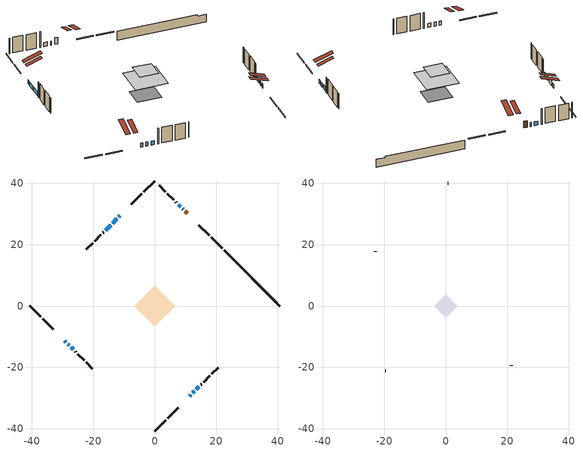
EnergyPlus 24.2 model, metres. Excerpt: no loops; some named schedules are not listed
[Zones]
conditioned space
 floor adiabatic (AdiabaticFloorConstruction): -6.68,0 0,6.68 6.68,0 0,-6.68 z2.74
 floor foundation (Slab1 construction): -4.53,0.43 -0.43,4.53 4.53,-0.43 0.43,-4.53 z-2.44
 wall outside (RimJoist1 construction): 0,-40.72 3.56,-37.17 / -40.72,0 -37.17,-3.56 / 0,40.72 -3.56,37.17 / 21.96,18.76 18.4,22.32 z0.3:0.6
 wall outside (RimJoist2 construction): 4.21,-36.51 7.61,-33.12 / -36.51,-4.21 -33.12,-7.61 / -4.21,36.51 -7.61,33.12 / 17.75,22.97 14.35,26.37 z0.3:0.6
 wall outside (AdiabaticWallConstruction 1): 10.57,30.15 9.89,30.83 z0.3:2.33
 wall outside (AdiabaticWallConstruction): -11.39,29.33 -11.71,29.01 / 11.39,-29.33 11.78,-28.94 / 9.23,31.49 9.08,31.64 / -29.33,-11.39 -28.97,-11.75 / 12.44,-28.29 12.89,-27.83 / -12.37,28.35 -13.72,27 / 8.43,32.29 7.71,33.01 / -28.32,-12.41 -27.9,-12.82 / -27.24,-13.48 -26.6,-14.13 / -14.37,26.35 -15.99,24.73 / 13.54,-27.18 14.35,-26.37 z0.3:1.52
 wall outside (Wall1 construction): 15.01,-25.71 15.24,-25.49 / -25.94,-14.78 -25.71,-15.01 / -16.65,24.07 -16.87,23.85 / 7.05,33.67 6.82,33.9 z0.3:5.18
 wall outside (Wall2 construction): 15.89,-24.83 17.95,-22.77 / -25.06,-15.67 -23,-17.72 / -17.53,23.19 -19.59,21.13 / 6.17,34.56 4.11,36.61 z0.3:5.18
 wall outside (Wall3 construction): 18.61,-22.11 20.66,-20.06 / -22.34,-18.38 -20.29,-20.43 / -20.25,20.47 -22.3,18.43 / 3.45,37.27 1.4,39.32 z0.3:5.18
 wall foundation (FoundationWall1 construction): 22.62,18.1,-2.44 22.62,18.1,0.3 38.91,1.81,0.3 38.91,1.81,-0.04 40.72,0,-0.04 40.72,0,-2.44
 window (WindowConstruction 7): -11.39,29.33 -11.71,29.01 z0.3:1.52
 window (WindowConstruction 6): 11.39,-29.33 11.78,-28.94 z0.3:1.52
 window (WindowConstruction 9): 9.23,31.49 9.08,31.64 z0.3:1.52
 window (WindowConstruction 10): -29.33,-11.39 -28.97,-11.75 z0.3:1.52
 window (WindowConstruction 8): 12.44,-28.28 12.89,-27.84 z0.3:1.52
 window (WindowConstruction): -12.37,28.35 -13.72,27.01 z0.3:1.52
 window (WindowConstruction 1): 8.43,32.29 7.71,33.01 z0.3:1.52
 window (WindowConstruction 2): -28.32,-12.41 -27.9,-12.82 z0.3:1.52
 window (WindowConstruction 3): -27.24,-13.48 -26.6,-14.12 z0.3:1.52
 window (WindowConstruction 4): -14.37,26.35 -15.99,24.73 z0.3:1.52
 window (WindowConstruction 5): 13.54,-27.18 14.35,-26.37 z0.3:1.52
 door (Door): 10.57,30.15 9.89,30.83 z0.3:2.33
 ceiling adiabatic (AdiabaticFloorConstruction): 0,-6.68 6.68,0 0,6.68 -6.68,0 z2.74
 roof outside (Roof2 construction): 10.73,-29.99,5.18 7.56,-26.82,6.67 6.73,-27.66,6.67 9.9,-30.82,5.18; -29.99,-10.73,5.18 -26.82,-7.56,6.67 -27.66,-6.73,6.67 -30.82,-9.9,5.18; -10.73,29.99,5.18 -7.56,26.82,6.67 -6.73,27.66,6.67 -9.9,30.82,5.18; 11.23,29.49,5.18 8.06,26.33,6.67 8.89,25.49,6.67 12.06,28.66,5.18
attic - vented
 floor to conditioned space (Floor1 construction Reversed): -3.81,0 0,3.81 3.81,0 0,-3.81 z5.18
 wall outside (Wall4 construction): 21.32,-19.41 21.4,-19.32 / -19.63,-21.09 -19.55,-21.18 / -22.95,17.77 -23.04,17.68 / 0.74,39.98 0.66,40.06 z0.3:5.18
 roof outside (Roof1 construction): 9.24,-31.48,5.18 5.53,-27.77,6.92 4.56,-28.75,6.92 8.26,-32.46,5.18; -31.48,-9.24,5.18 -27.77,-5.53,6.92 -28.75,-4.56,6.92 -32.46,-8.26,5.18; -9.24,31.48,5.18 -5.53,27.77,6.92 -4.56,28.75,6.92 -8.26,32.46,5.18; 12.72,28,5.18 9.01,24.29,6.92 9.99,23.32,6.92 13.7,27.03,5.18
[Building]
Building 1: Terrain=Suburbs
[Site:Location]
London AP_ON: Latitude {deg}=43.03; Longitude {deg}=-81.15; Time Zone {hr}=-5; Elevation {m}=278; Keep Site Location Information=Yes
[Site:GroundTemperature:Shallow]
3.98693, 1.93205, 1.76749, 2.74264, 6.6573, 10.5537, 13.9317, 16.0716, 16.2534, 14.513, 11.2211, 7.44421
[Site:WaterMainsTemperature]
Calculation Method=Schedule; Temperature Schedule=mains temperature schedule
[Material] Roughness=Rough; Thermal Absorptance=0.9
Name | Thickness {m} | Conductivity {W/m-K} | Density {kg/m3} | Specific Heat {J/kg-K} | Solar Absorptance | Visible Absorptance
asphalt or fiberglass shingles | 0.00635 | 0.162714 | 1121.4 | 1465.45 | 0.4 | 0.4
ceiling loosefill ins | 0.254 | 0.0480833 | 16.02 | 1046.75 | 0.7 | 0.7
ceiling stud and cavity | 0.1397 | 0.140668 | 65.682 | 1177.47 | 0.7 | 0.7
concrete 4.0 in. | 0.1016 | 1.803125 | 2242.8 | 837.4 | 0.7 | 0.7
concrete 8.0 in. | 0.2032 | 1.803125 | 2242.8 | 837.4 | 0.7 | 0.7
door material | 0.04445 | 0.0639163 | 512.64 | 1214.23 | 0.7 | 0.7
exterior vertical ins | 0.013954 | 0.029427 | 32.04 | 1214.23 | 0.7 | 0.7
floor covering | 0.0127 | 0.0433444 | 54.468 | 1339.84 | 0.6 | 0.6
floor rigid ins; wall rigid ins | 0.512978 | 0.029427 | 32.04 | 1214.23 | 0.7 | 0.7
floor stud and cavity | 0.1397 | 1.75129 | 37.0049 | 1207.88 | 0.7 | 0.7
furniture material conditioned space 1 | 0.1524 | 0.115458 | 640.8 | 1214.23 | 0.6 | 0.6
gypsum board | 0.0127 | 0.160291 | 801 | 837.4 | 0.6 | 0.6
gypsum board 1 | 0.0127 | 0.160291 | 801 | 837.4 | 0.7 | 0.7
osb sheathing 0.5 in. | 0.0127 | 0.115458 | 512.64 | 1214.23 | 0.7 | 0.7
osb sheathing 0.75 in. | 0.01905 | 0.115458 | 512.64 | 1214.23 | 0.7 | 0.7
rim joist stud and cavity | 0.0508 | 0.177588 | 50.32683 | 1063.81 | 0.6 | 0.6
rim joist stud and cavity 1 | 0.0508 | 0.194335 | 50.32683 | 1063.81 | 0.6 | 0.6
roof rigid ins | 0.103632 | 0.029427 | 32.04 | 1214.23 | 0.7 | 0.7
roof stud and cavity | 0.2032 | 0.0730018 | 78.34581 | 1123.46 | 0.7 | 0.7
slab rigid ins | 5.28523e-05 | 0.029427 | 32.04 | 1214.23 | 0.7 | 0.7
wall stud and cavity | 0.1397 | 0.200352 | 139.0536 | 1170.24 | 0.7 | 0.7
wall stud and cavity 1 | 0.1397 | 0.0961679 | 139.0536 | 1170.24 | 0.7 | 0.7
wall stud and cavity 2 | 0.1397 | 0.0966364 | 139.0536 | 1170.24 | 0.7 | 0.7
wall stud and cavity 3 | 0.0889 | 6.1454 | 50.32683 | 1063.81 | 0.6 | 0.6
wall stud and cavity 4 | 0.0889 | 0.380278 | 52.3479 | 1209.89 | 0.7 | 0.7
wall stud and cavity 5 | 0.0889 | 0.391764 | 83.0341 | 1211.67 | 0.7 | 0.7
wood siding | 0.0254 | 0.102417 | 544.68 | 1172.36 | 0.4 | 0.4
wood siding 1 | 0.00254 | 0.102417 | 544.68 | 1172.36 | 0.4 | 0.4
wood siding 2; wood siding 3; wood siding 4 | 0.0254 | 0.102417 | 544.68 | 1172.36 | 0.7 | 0.7
[WindowMaterial:SimpleGlazingSystem]
Name | U-Factor {W/m2-K} | Solar Heat Gain Coefficient
WindowMaterial | 2.66071 | 0.63
WindowMaterial 1 | 2.67036 | 0.55
WindowMaterial 2 | 2.67377 | 0.49
WindowMaterial 3 | 2.671499 | 0.54
WindowMaterial 4 | 2.66923 | 0.56
WindowMaterial 5 | 2.674338 | 0.48
WindowMaterial 6 | 2.67377 | 0.46
WindowMaterial 7 | 2.671499 | 0.5
WindowMaterial 8 | 2.66809 | 0.41
WindowMaterial 9 | 2.67093 | 0.41
[Construction]
AdiabaticFloorConstruction: floor stud and cavity, floor rigid ins, osb sheathing 0.75 in., floor covering
AdiabaticWallConstruction: wood siding 3, wall rigid ins, wall stud and cavity 4, gypsum board
AdiabaticWallConstruction 1: wood siding 4, wall rigid ins, wall stud and cavity 4, gypsum board
Door: door material
Floor1 construction Reversed: gypsum board, ceiling stud and cavity, ceiling loosefill ins
FoundationWall1 construction: concrete 8.0 in., gypsum board 1
furniture construction conditioned space 1: furniture material conditioned space 1
PartitionWallConstruction: gypsum board, wall stud and cavity 5, gypsum board
RimJoist1 construction: wood siding 2, rim joist stud and cavity
RimJoist2 construction: wood siding 2, rim joist stud and cavity 1
Roof1 construction: asphalt or fiberglass shingles
Roof2 construction: asphalt or fiberglass shingles, roof rigid ins, osb sheathing 0.75 in., roof stud and cavity, gypsum board
Slab1 construction: slab rigid ins, concrete 4.0 in.
Wall1 construction: wood siding, osb sheathing 0.5 in., wall stud and cavity, gypsum board
Wall2 construction: wood siding, osb sheathing 0.5 in., wall stud and cavity 1, gypsum board
Wall3 construction: wood siding, osb sheathing 0.5 in., wall stud and cavity 2, gypsum board
Wall4 construction: wood siding 1, wall stud and cavity 3
WindowConstruction: WindowMaterial
WindowConstruction 1: WindowMaterial 1
WindowConstruction 10: WindowMaterial 9
WindowConstruction 2: WindowMaterial 2
WindowConstruction 3: WindowMaterial 3
WindowConstruction 4; WindowConstruction 5: WindowMaterial 4
WindowConstruction 6: WindowMaterial 5
WindowConstruction 7: WindowMaterial 6
WindowConstruction 8: WindowMaterial 7
WindowConstruction 9: WindowMaterial 8
[Zone] Multiplier=1; Part of Total Floor Area=Yes
Name | Volume {m3}
attic - vented | 8.22661
conditioned space | 297.3
[Space]
Name | Zone | Volume {m3}
attic - vented 1 | attic - vented | 8.22661
conditioned space 1 | conditioned space | 297.3
[ZoneInfiltration:EffectiveLeakageArea]
infil attic - vented 1: Zone or Space=attic - vented 1; Schedule=Always On Discrete; Effective Air Leakage Area {cm2}=1265.02; Stack Coefficient=0.000460683; Wind Coefficient=1.45018e-05
[ZoneMixing]
whole house fan mix: Zone or Space=attic - vented; Schedule=Always On Continuous; Design Flow Rate Calculation Method=Flow/Zone; Design Flow Rate {m3/s}=0; Source Zone or Space=conditioned space
[SurfaceProperty:ExposedFoundationPerimeter]
Slab1: Exposed Perimeter Calculation Method=TotalExposedPerimeter; Total Exposed Perimeter {m}=25.604
[InternalMass] Zone or ZoneList=conditioned space; Space or SpaceList=conditioned space 1
Name | Construction | Surface Area {m2}
furniture mass conditioned space 1 | furniture construction conditioned space 1 | 51.92
partition wall mass | PartitionWallConstruction | 129.8
[Lights]
interior lighting: Zone or ZoneList or Space or SpaceList=conditioned space 1; Schedule=interior lighting schedule; Design Level Calculation Method=LightingLevel; Lighting Level {W}=343.2; Return Air Fraction=0; Fraction Radiant=0.6; Fraction Visible=0.2; Fraction Replaceable=1
[People]
occupants: Zone or ZoneList or Space or SpaceList=conditioned space 1; Number of People Schedule=occupants schedule; Number of People Calculation Method=People; Number of People=3; Fraction Radiant=0.314171; Sensible Heat Fraction=0.56303; Activity Level Schedule=occupants activity schedule; Carbon Dioxide Generation Rate {m3/s-W}=0; Enable ASHRAE 55 Comfort Warnings=No; Mean Radiant Temperature Calculation Type=EnclosureAveraged
[ElectricEquipment] Zone or ZoneList or Space or SpaceList=conditioned space 1; Design Level Calculation Method=EquipmentLevel
Name | Schedule | Design Level {W} | Fraction Latent | Fraction Radiant | Fraction Lost
clothes dryer | clothes dryer schedule | 140.772 | 0.015 | 0.081 | 0.85
clothes washer | clothes washer schedule | 32.1985 | 0.03 | 0.162 | 0.7
cooking range | cooking range schedule | 215.147 | 0.08 | 0.432 | 0.2
dishwasher | dishwasher schedule | 66.8632 | 0.3 | 0.18 | 0.4
fridge | fridge schedule | 72.9452 | 0 | 0.6 | 0
mech vent house fan | mech vent house fan schedule | 0 | 0 | 0 | 1
mech vent house fan cfis | mech vent house fan cfis schedule | 0 | 0 | 0 | 0
misc plug loads | misc plug loads schedule | 494.7 | 0.045 | 0.513 | 0.1
whole house fan | Always On Discrete | 0 | 0 | 0 | 1
[OtherEquipment] Zone or ZoneList or Space or SpaceList=conditioned space 1; Design Level Calculation Method=EquipmentLevel
Name | Fuel Type | Schedule | Design Level {W} | Fraction Latent | Fraction Radiant | Fraction Lost
clothes dryer 1 | Electricity | clothes dryer schedule | 0 | 0.015 | 0.081 | 0.85
cooking range 1 | Electricity | cooking range schedule | 0 | 0.08 | 0.432 | 0.2
general water use latent | None | general water use schedule | 62.594 | 1 | 0 | 0
general water use sensible | None | general water use schedule | -61.6891 | 0 | 0.6 | 0
mech vent house fan latent load | None | Always On Discrete | 0 | 1 | 0 | 0
mech vent house fan sensible load | None | Always On Discrete | 0 | 0 | 0 | 0
water heater energy adjustment1 | NaturalGas | Always On Discrete | 0.01 | 0 | 0 | 1
[ZoneInfiltration:DesignFlowRate] Zone or ZoneList or Space or SpaceList=conditioned space 1; Schedule=Always On Discrete; Design Flow Rate Calculation Method=Flow/Zone; Design Flow Rate {m3/s}=0
infil flow; natural vent flow; whole house fan flow
[Foundation:Kiva]
Foundation Kiva 1: Initial Indoor Air Temperature {C}=18; Wall Height Above Grade {m}=0.300015; Wall Depth Below Slab {m}=0.2032; Custom Block Material Name 1=exterior vertical ins; Custom Block Depth 1 {m}=2.74; Custom Block X Position 1 {m}=0.2159; Custom Block Z Position 1 {m}=0
[Foundation:Kiva:Settings]
Soil Conductivity {W/m-K}=0.849921; Soil Density {kg/m3}=1842.3; Soil Specific Heat {J/kg-K}=418.7; Ground Solar Absorptivity=0.9; Ground Thermal Absorptivity=0.9; Ground Surface Roughness {m}=0.03; Far-Field Width {m}=40; Deep-Ground Boundary Condition=ZeroFlux; Deep-Ground Depth {m}=40; Minimum Cell Dimension {m}=0.2; Maximum Cell Growth Coefficient=3; Simulation Timestep=Timestep
[Exterior:Lights]
exterior lighting: Schedule=exterior lighting schedule; Design Level {W}=75.6
[Schedule:Constant]
Name | Hourly Value
Always On Continuous; mech vent house fan schedule; mech vent house fan cfis schedule; Always On Discrete | 1
occupants activity schedule | 117.228
fridge schedule | 0
[Schedule:Day:Interval]
interior lighting schedule day: No, 01:00, 0.108182, 04:00, 0.0901515, 05:00, 0.0991667, 06:00, 0.162273, 07:00, 0.270455, 08:00, 0.342576, 10:00, 0.369621, 11:00, 0.351591, 12:00, 0.333561, 13:00, 0.324545, 14:00, 0.31553, 15:00, 0.333561, 16:00, 0.369621, 17:00, 0.450758, 18:00, 0.585985, 19:00, 0.775303, 20:00, 0.955606, 21:00, 0.991667, 22:00, 0.712197, 23:00, 0.360606, 24:00, 0.162273
interior lighting schedule default day: No, 24:00, 0
[Schedule:Week:Daily]
interior lighting schedule Week Rule - Jan1-Jan27: interior lighting schedule day, interior lighting schedule day, interior lighting schedule day, interior lighting schedule day, interior lighting schedule day, interior lighting schedule day, interior lighting schedule day, interior lighting schedule default day, interior lighting schedule default day, interior lighting schedule default day, interior lighting schedule default day, interior lighting schedule default day
interior lighting schedule Week Rule - Jan28-Feb3: interior lighting schedule day, interior lighting schedule day, interior lighting schedule day, interior lighting schedule day, interior lighting schedule day 1, interior lighting schedule day 1, interior lighting schedule day 1, interior lighting schedule default day, interior lighting schedule default day, interior lighting schedule default day, interior lighting schedule default day, interior lighting schedule default day
interior lighting schedule Week Rule - Feb4-Feb24: interior lighting schedule day 1, interior lighting schedule day 1, interior lighting schedule day 1, interior lighting schedule day 1, interior lighting schedule day 1, interior lighting schedule day 1, interior lighting schedule day 1, interior lighting schedule default day, interior lighting schedule default day, interior lighting schedule default day, interior lighting schedule default day, interior lighting schedule default day
interior lighting schedule Week Rule - Feb25-Mar3: interior lighting schedule day 1, interior lighting schedule day 1, interior lighting schedule day 1, interior lighting schedule day 1, interior lighting schedule day 2, interior lighting schedule day 2, interior lighting schedule day 2, interior lighting schedule default day, interior lighting schedule default day, interior lighting schedule default day, interior lighting schedule default day, interior lighting schedule default day
interior lighting schedule Week Rule - Mar4-Mar31: interior lighting schedule day 2, interior lighting schedule day 2, interior lighting schedule day 2, interior lighting schedule day 2, interior lighting schedule day 2, interior lighting schedule day 2, interior lighting schedule day 2, interior lighting schedule default day, interior lighting schedule default day, interior lighting schedule default day, interior lighting schedule default day, interior lighting schedule default day
interior lighting schedule Week Rule - Apr1-Apr28: interior lighting schedule day 3, interior lighting schedule day 3, interior lighting schedule day 3, interior lighting schedule day 3, interior lighting schedule day 3, interior lighting schedule day 3, interior lighting schedule day 3, interior lighting schedule default day, interior lighting schedule default day, interior lighting schedule default day, interior lighting schedule default day, interior lighting schedule default day
interior lighting schedule Week Rule - Apr29-May5: interior lighting schedule day 3, interior lighting schedule day 3, interior lighting schedule day 4, interior lighting schedule day 4, interior lighting schedule day 4, interior lighting schedule day 4, interior lighting schedule day 4, interior lighting schedule default day, interior lighting schedule default day, interior lighting schedule default day, interior lighting schedule default day, interior lighting schedule default day
interior lighting schedule Week Rule - May6-May26: interior lighting schedule day 4, interior lighting schedule day 4, interior lighting schedule day 4, interior lighting schedule day 4, interior lighting schedule day 4, interior lighting schedule day 4, interior lighting schedule day 4, interior lighting schedule default day, interior lighting schedule default day, interior lighting schedule default day, interior lighting schedule default day, interior lighting schedule default day
interior lighting schedule Week Rule - May27-Jun2: interior lighting schedule day 4, interior lighting schedule day 4, interior lighting schedule day 4, interior lighting schedule day 4, interior lighting schedule day 4, interior lighting schedule day 5, interior lighting schedule day 5, interior lighting schedule default day, interior lighting schedule default day, interior lighting schedule default day, interior lighting schedule default day, interior lighting schedule default day
interior lighting schedule Week Rule - Jun3-Jun30: interior lighting schedule day 5, interior lighting schedule day 5, interior lighting schedule day 5, interior lighting schedule day 5, interior lighting schedule day 5, interior lighting schedule day 5, interior lighting schedule day 5, interior lighting schedule default day, interior lighting schedule default day, interior lighting schedule default day, interior lighting schedule default day, interior lighting schedule default day
interior lighting schedule Week Rule - Jul1-Jul28: interior lighting schedule day 6, interior lighting schedule day 6, interior lighting schedule day 6, interior lighting schedule day 6, interior lighting schedule day 6, interior lighting schedule day 6, interior lighting schedule day 6, interior lighting schedule default day, interior lighting schedule default day, interior lighting schedule default day, interior lighting schedule default day, interior lighting schedule default day
interior lighting schedule Week Rule - Jul29-Aug4: interior lighting schedule day 6, interior lighting schedule day 6, interior lighting schedule day 6, interior lighting schedule day 7, interior lighting schedule day 7, interior lighting schedule day 7, interior lighting schedule day 7, interior lighting schedule default day, interior lighting schedule default day, interior lighting schedule default day, interior lighting schedule default day, interior lighting schedule default day
interior lighting schedule Week Rule - Aug5-Aug25: interior lighting schedule day 7, interior lighting schedule day 7, interior lighting schedule day 7, interior lighting schedule day 7, interior lighting schedule day 7, interior lighting schedule day 7, interior lighting schedule day 7, interior lighting schedule default day, interior lighting schedule default day, interior lighting schedule default day, interior lighting schedule default day, interior lighting schedule default day
interior lighting schedule Week Rule - Aug26-Sep1: interior lighting schedule day 7, interior lighting schedule day 7, interior lighting schedule day 7, interior lighting schedule day 7, interior lighting schedule day 7, interior lighting schedule day 7, interior lighting schedule day 8, interior lighting schedule default day, interior lighting schedule default day, interior lighting schedule default day, interior lighting schedule default day, interior lighting schedule default day
interior lighting schedule Week Rule - Sep2-Sep29: interior lighting schedule day 8, interior lighting schedule day 8, interior lighting schedule day 8, interior lighting schedule day 8, interior lighting schedule day 8, interior lighting schedule day 8, interior lighting schedule day 8, interior lighting schedule default day, interior lighting schedule default day, interior lighting schedule default day, interior lighting schedule default day, interior lighting schedule default day
interior lighting schedule Week Rule - Sep30-Oct6: interior lighting schedule day 8, interior lighting schedule day 9, interior lighting schedule day 9, interior lighting schedule day 9, interior lighting schedule day 9, interior lighting schedule day 9, interior lighting schedule day 9, interior lighting schedule default day, interior lighting schedule default day, interior lighting schedule default day, interior lighting schedule default day, interior lighting schedule default day
interior lighting schedule Week Rule - Oct7-Oct27: interior lighting schedule day 9, interior lighting schedule day 9, interior lighting schedule day 9, interior lighting schedule day 9, interior lighting schedule day 9, interior lighting schedule day 9, interior lighting schedule day 9, interior lighting schedule default day, interior lighting schedule default day, interior lighting schedule default day, interior lighting schedule default day, interior lighting schedule default day
interior lighting schedule Week Rule - Oct28-Nov3: interior lighting schedule day 9, interior lighting schedule day 9, interior lighting schedule day 9, interior lighting schedule day 9, interior lighting schedule day 10, interior lighting schedule day 10, interior lighting schedule day 10, interior lighting schedule default day, interior lighting schedule default day, interior lighting schedule default day, interior lighting schedule default day, interior lighting schedule default day
interior lighting schedule Week Rule - Nov4-Nov24: interior lighting schedule day 10, interior lighting schedule day 10, interior lighting schedule day 10, interior lighting schedule day 10, interior lighting schedule day 10, interior lighting schedule day 10, interior lighting schedule day 10, interior lighting schedule default day, interior lighting schedule default day, interior lighting schedule default day, interior lighting schedule default day, interior lighting schedule default day
interior lighting schedule Week Rule - Nov25-Dec1: interior lighting schedule day 10, interior lighting schedule day 10, interior lighting schedule day 10, interior lighting schedule day 10, interior lighting schedule day 10, interior lighting schedule day 10, interior lighting schedule day 11, interior lighting schedule default day, interior lighting schedule default day, interior lighting schedule default day, interior lighting schedule default day, interior lighting schedule default day
interior lighting schedule Week Rule - Dec2-Dec31: interior lighting schedule day 11, interior lighting schedule day 11, interior lighting schedule day 11, interior lighting schedule day 11, interior lighting schedule day 11, interior lighting schedule day 11, interior lighting schedule day 11, interior lighting schedule default day, interior lighting schedule default day, interior lighting schedule default day, interior lighting schedule default day, interior lighting schedule default day
occupants schedule Week Rule - Jan1-Dec31: occupants schedule day, occupants schedule day, occupants schedule day, occupants schedule day, occupants schedule day, occupants schedule day, occupants schedule day, occupants schedule default day, occupants schedule default day, occupants schedule default day, occupants schedule default day, occupants schedule default day
clothes dryer schedule Week Rule - Jan1-Dec31: clothes dryer schedule day, clothes dryer schedule day, clothes dryer schedule day, clothes dryer schedule day, clothes dryer schedule day, clothes dryer schedule day, clothes dryer schedule day, clothes dryer schedule default day, clothes dryer schedule default day, clothes dryer schedule default day, clothes dryer schedule default day, clothes dryer schedule default day
clothes washer schedule Week Rule - Jan1-Dec31: clothes washer schedule day, clothes washer schedule day, clothes washer schedule day, clothes washer schedule day, clothes washer schedule day, clothes washer schedule day, clothes washer schedule day, clothes washer schedule default day, clothes washer schedule default day, clothes washer schedule default day, clothes washer schedule default day, clothes washer schedule default day
cooking range schedule Week Rule - Jan1-Dec31: cooking range schedule day, cooking range schedule day, cooking range schedule day, cooking range schedule day, cooking range schedule day, cooking range schedule day, cooking range schedule day, cooking range schedule default day, cooking range schedule default day, cooking range schedule default day, cooking range schedule default day, cooking range schedule default day
dishwasher schedule Week Rule - Jan1-Dec31: dishwasher schedule day, dishwasher schedule day, dishwasher schedule day, dishwasher schedule day, dishwasher schedule day, dishwasher schedule day, dishwasher schedule day, dishwasher schedule default day, dishwasher schedule default day, dishwasher schedule default day, dishwasher schedule default day, dishwasher schedule default day
misc plug loads schedule Week Rule - Jan1-Dec31: misc plug loads schedule day, misc plug loads schedule day, misc plug loads schedule day, misc plug loads schedule day, misc plug loads schedule day, misc plug loads schedule day, misc plug loads schedule day, misc plug loads schedule default day, misc plug loads schedule default day, misc plug loads schedule default day, misc plug loads schedule default day, misc plug loads schedule default day
general water use schedule Week Rule - Jan1-Dec31: general water use schedule day, general water use schedule day, general water use schedule day, general water use schedule day, general water use schedule day, general water use schedule day, general water use schedule day, general water use schedule default day, general water use schedule default day, general water use schedule default day, general water use schedule default day, general water use schedule default day
exterior lighting schedule Week Rule - Jan1-Jan27: exterior lighting schedule day, exterior lighting schedule day, exterior lighting schedule day, exterior lighting schedule day, exterior lighting schedule day, exterior lighting schedule day, exterior lighting schedule day, exterior lighting schedule default day, exterior lighting schedule default day, exterior lighting schedule default day, exterior lighting schedule default day, exterior lighting schedule default day
exterior lighting schedule Week Rule - Jan28-Feb3: exterior lighting schedule day, exterior lighting schedule day, exterior lighting schedule day, exterior lighting schedule day, exterior lighting schedule day 1, exterior lighting schedule day 1, exterior lighting schedule day 1, exterior lighting schedule default day, exterior lighting schedule default day, exterior lighting schedule default day, exterior lighting schedule default day, exterior lighting schedule default day
exterior lighting schedule Week Rule - Feb4-Feb24: exterior lighting schedule day 1, exterior lighting schedule day 1, exterior lighting schedule day 1, exterior lighting schedule day 1, exterior lighting schedule day 1, exterior lighting schedule day 1, exterior lighting schedule day 1, exterior lighting schedule default day, exterior lighting schedule default day, exterior lighting schedule default day, exterior lighting schedule default day, exterior lighting schedule default day
exterior lighting schedule Week Rule - Feb25-Mar3: exterior lighting schedule day 1, exterior lighting schedule day 1, exterior lighting schedule day 1, exterior lighting schedule day 1, exterior lighting schedule day 2, exterior lighting schedule day 2, exterior lighting schedule day 2, exterior lighting schedule default day, exterior lighting schedule default day, exterior lighting schedule default day, exterior lighting schedule default day, exterior lighting schedule default day
exterior lighting schedule Week Rule - Mar4-Mar31: exterior lighting schedule day 2, exterior lighting schedule day 2, exterior lighting schedule day 2, exterior lighting schedule day 2, exterior lighting schedule day 2, exterior lighting schedule day 2, exterior lighting schedule day 2, exterior lighting schedule default day, exterior lighting schedule default day, exterior lighting schedule default day, exterior lighting schedule default day, exterior lighting schedule default day
exterior lighting schedule Week Rule - Apr1-Apr28: exterior lighting schedule day 3, exterior lighting schedule day 3, exterior lighting schedule day 3, exterior lighting schedule day 3, exterior lighting schedule day 3, exterior lighting schedule day 3, exterior lighting schedule day 3, exterior lighting schedule default day, exterior lighting schedule default day, exterior lighting schedule default day, exterior lighting schedule default day, exterior lighting schedule default day
exterior lighting schedule Week Rule - Apr29-May5: exterior lighting schedule day 3, exterior lighting schedule day 3, exterior lighting schedule day 4, exterior lighting schedule day 4, exterior lighting schedule day 4, exterior lighting schedule day 4, exterior lighting schedule day 4, exterior lighting schedule default day, exterior lighting schedule default day, exterior lighting schedule default day, exterior lighting schedule default day, exterior lighting schedule default day
exterior lighting schedule Week Rule - May6-May26: exterior lighting schedule day 4, exterior lighting schedule day 4, exterior lighting schedule day 4, exterior lighting schedule day 4, exterior lighting schedule day 4, exterior lighting schedule day 4, exterior lighting schedule day 4, exterior lighting schedule default day, exterior lighting schedule default day, exterior lighting schedule default day, exterior lighting schedule default day, exterior lighting schedule default day
exterior lighting schedule Week Rule - May27-Jun2: exterior lighting schedule day 4, exterior lighting schedule day 4, exterior lighting schedule day 4, exterior lighting schedule day 4, exterior lighting schedule day 4, exterior lighting schedule day 5, exterior lighting schedule day 5, exterior lighting schedule default day, exterior lighting schedule default day, exterior lighting schedule default day, exterior lighting schedule default day, exterior lighting schedule default day
exterior lighting schedule Week Rule - Jun3-Jun30: exterior lighting schedule day 5, exterior lighting schedule day 5, exterior lighting schedule day 5, exterior lighting schedule day 5, exterior lighting schedule day 5, exterior lighting schedule day 5, exterior lighting schedule day 5, exterior lighting schedule default day, exterior lighting schedule default day, exterior lighting schedule default day, exterior lighting schedule default day, exterior lighting schedule default day
exterior lighting schedule Week Rule - Jul1-Jul28: exterior lighting schedule day 6, exterior lighting schedule day 6, exterior lighting schedule day 6, exterior lighting schedule day 6, exterior lighting schedule day 6, exterior lighting schedule day 6, exterior lighting schedule day 6, exterior lighting schedule default day, exterior lighting schedule default day, exterior lighting schedule default day, exterior lighting schedule default day, exterior lighting schedule default day
exterior lighting schedule Week Rule - Jul29-Aug4: exterior lighting schedule day 6, exterior lighting schedule day 6, exterior lighting schedule day 6, exterior lighting schedule day 7, exterior lighting schedule day 7, exterior lighting schedule day 7, exterior lighting schedule day 7, exterior lighting schedule default day, exterior lighting schedule default day, exterior lighting schedule default day, exterior lighting schedule default day, exterior lighting schedule default day
exterior lighting schedule Week Rule - Aug5-Aug25: exterior lighting schedule day 7, exterior lighting schedule day 7, exterior lighting schedule day 7, exterior lighting schedule day 7, exterior lighting schedule day 7, exterior lighting schedule day 7, exterior lighting schedule day 7, exterior lighting schedule default day, exterior lighting schedule default day, exterior lighting schedule default day, exterior lighting schedule default day, exterior lighting schedule default day
exterior lighting schedule Week Rule - Aug26-Sep1: exterior lighting schedule day 7, exterior lighting schedule day 7, exterior lighting schedule day 7, exterior lighting schedule day 7, exterior lighting schedule day 7, exterior lighting schedule day 7, exterior lighting schedule day 8, exterior lighting schedule default day, exterior lighting schedule default day, exterior lighting schedule default day, exterior lighting schedule default day, exterior lighting schedule default day
exterior lighting schedule Week Rule - Sep2-Sep29: exterior lighting schedule day 8, exterior lighting schedule day 8, exterior lighting schedule day 8, exterior lighting schedule day 8, exterior lighting schedule day 8, exterior lighting schedule day 8, exterior lighting schedule day 8, exterior lighting schedule default day, exterior lighting schedule default day, exterior lighting schedule default day, exterior lighting schedule default day, exterior lighting schedule default day
exterior lighting schedule Week Rule - Sep30-Oct6: exterior lighting schedule day 8, exterior lighting schedule day 9, exterior lighting schedule day 9, exterior lighting schedule day 9, exterior lighting schedule day 9, exterior lighting schedule day 9, exterior lighting schedule day 9, exterior lighting schedule default day, exterior lighting schedule default day, exterior lighting schedule default day, exterior lighting schedule default day, exterior lighting schedule default day
exterior lighting schedule Week Rule - Oct7-Oct27: exterior lighting schedule day 9, exterior lighting schedule day 9, exterior lighting schedule day 9, exterior lighting schedule day 9, exterior lighting schedule day 9, exterior lighting schedule day 9, exterior lighting schedule day 9, exterior lighting schedule default day, exterior lighting schedule default day, exterior lighting schedule default day, exterior lighting schedule default day, exterior lighting schedule default day
exterior lighting schedule Week Rule - Oct28-Nov3: exterior lighting schedule day 9, exterior lighting schedule day 9, exterior lighting schedule day 9, exterior lighting schedule day 9, exterior lighting schedule day 10, exterior lighting schedule day 10, exterior lighting schedule day 10, exterior lighting schedule default day, exterior lighting schedule default day, exterior lighting schedule default day, exterior lighting schedule default day, exterior lighting schedule default day
exterior lighting schedule Week Rule - Nov4-Nov24: exterior lighting schedule day 10, exterior lighting schedule day 10, exterior lighting schedule day 10, exterior lighting schedule day 10, exterior lighting schedule day 10, exterior lighting schedule day 10, exterior lighting schedule day 10, exterior lighting schedule default day, exterior lighting schedule default day, exterior lighting schedule default day, exterior lighting schedule default day, exterior lighting schedule default day
exterior lighting schedule Week Rule - Nov25-Dec1: exterior lighting schedule day 10, exterior lighting schedule day 10, exterior lighting schedule day 10, exterior lighting schedule day 10, exterior lighting schedule day 10, exterior lighting schedule day 10, exterior lighting schedule day 11, exterior lighting schedule default day, exterior lighting schedule default day, exterior lighting schedule default day, exterior lighting schedule default day, exterior lighting schedule default day
exterior lighting schedule Week Rule - Dec2-Dec31: exterior lighting schedule day 11, exterior lighting schedule day 11, exterior lighting schedule day 11, exterior lighting schedule day 11, exterior lighting schedule day 11, exterior lighting schedule day 11, exterior lighting schedule day 11, exterior lighting schedule default day, exterior lighting schedule default day, exterior lighting schedule default day, exterior lighting schedule default day, exterior lighting schedule default day
[Schedule:Year]
interior lighting schedule: interior lighting schedule Week Rule - Jan1-Jan27, 1, 1, 1, 27, interior lighting schedule Week Rule - Jan28-Feb3, 1, 28, 2, 3, interior lighting schedule Week Rule - Feb4-Feb24, 2, 4, 2, 24, interior lighting schedule Week Rule - Feb25-Mar3, 2, 25, 3, 3, interior lighting schedule Week Rule - Mar4-Mar31, 3, 4, 3, 31, interior lighting schedule Week Rule - Apr1-Apr28, 4, 1, 4, 28, interior lighting schedule Week Rule - Apr29-May5, 4, 29, 5, 5, interior lighting schedule Week Rule - May6-May26, 5, 6, 5, 26, interior lighting schedule Week Rule - May27-Jun2, 5, 27, 6, 2, interior lighting schedule Week Rule - Jun3-Jun30, 6, 3, 6, 30, interior lighting schedule Week Rule - Jul1-Jul28, 7, 1, 7, 28, interior lighting schedule Week Rule - Jul29-Aug4, 7, 29, 8, 4, interior lighting schedule Week Rule - Aug5-Aug25, 8, 5, 8, 25, interior lighting schedule Week Rule - Aug26-Sep1, 8, 26, 9, 1, interior lighting schedule Week Rule - Sep2-Sep29, 9, 2, 9, 29, interior lighting schedule Week Rule - Sep30-Oct6, 9, 30, 10, 6, interior lighting schedule Week Rule - Oct7-Oct27, 10, 7, 10, 27, interior lighting schedule Week Rule - Oct28-Nov3, 10, 28, 11, 3, interior lighting schedule Week Rule - Nov4-Nov24, 11, 4, 11, 24, interior lighting schedule Week Rule - Nov25-Dec1, 11, 25, 12, 1, interior lighting schedule Week Rule - Dec2-Dec31, 12, 2, 12, 31
occupants schedule: occupants schedule Week Rule - Jan1-Dec31, 1, 1, 12, 31
clothes dryer schedule: clothes dryer schedule Week Rule - Jan1-Dec31, 1, 1, 12, 31
clothes washer schedule: clothes washer schedule Week Rule - Jan1-Dec31, 1, 1, 12, 31
cooking range schedule: cooking range schedule Week Rule - Jan1-Dec31, 1, 1, 12, 31
dishwasher schedule: dishwasher schedule Week Rule - Jan1-Dec31, 1, 1, 12, 31
misc plug loads schedule: misc plug loads schedule Week Rule - Jan1-Dec31, 1, 1, 12, 31
general water use schedule: general water use schedule Week Rule - Jan1-Dec31, 1, 1, 12, 31
exterior lighting schedule: exterior lighting schedule Week Rule - Jan1-Jan27, 1, 1, 1, 27, exterior lighting schedule Week Rule - Jan28-Feb3, 1, 28, 2, 3, exterior lighting schedule Week Rule - Feb4-Feb24, 2, 4, 2, 24, exterior lighting schedule Week Rule - Feb25-Mar3, 2, 25, 3, 3, exterior lighting schedule Week Rule - Mar4-Mar31, 3, 4, 3, 31, exterior lighting schedule Week Rule - Apr1-Apr28, 4, 1, 4, 28, exterior lighting schedule Week Rule - Apr29-May5, 4, 29, 5, 5, exterior lighting schedule Week Rule - May6-May26, 5, 6, 5, 26, exterior lighting schedule Week Rule - May27-Jun2, 5, 27, 6, 2, exterior lighting schedule Week Rule - Jun3-Jun30, 6, 3, 6, 30, exterior lighting schedule Week Rule - Jul1-Jul28, 7, 1, 7, 28, exterior lighting schedule Week Rule - Jul29-Aug4, 7, 29, 8, 4, exterior lighting schedule Week Rule - Aug5-Aug25, 8, 5, 8, 25, exterior lighting schedule Week Rule - Aug26-Sep1, 8, 26, 9, 1, exterior lighting schedule Week Rule - Sep2-Sep29, 9, 2, 9, 29, exterior lighting schedule Week Rule - Sep30-Oct6, 9, 30, 10, 6, exterior lighting schedule Week Rule - Oct7-Oct27, 10, 7, 10, 27, exterior lighting schedule Week Rule - Oct28-Nov3, 10, 28, 11, 3, exterior lighting schedule Week Rule - Nov4-Nov24, 11, 4, 11, 24, exterior lighting schedule Week Rule - Nov25-Dec1, 11, 25, 12, 1, exterior lighting schedule Week Rule - Dec2-Dec31, 12, 2, 12, 31
[Schedule:Compact]
mains temperature schedule: Through: 01/01, For: AllDays, Until: 24:00, 7.96722, Through: 01/02, For: AllDays, Until: 24:00, 7.89722, Through: 01/03, For: AllDays, Until: 24:00, 7.82778, Through: 01/04, For: AllDays, Until: 24:00, 7.76, Through: 01/05, For: AllDays, Until: 24:00, 7.69333, Through: 01/06, For: AllDays, Until: 24:00, 7.62778, Through: 01/07, For: AllDays, Until: 24:00, 7.56389, Through: 01/08, For: AllDays, Until: 24:00, 7.50167, Through: 01/09, For: AllDays, Until: 24:00, 7.44056, Through: 01/10, For: AllDays, Until: 24:00, 7.38056, Through: 01/11, For: AllDays, Until: 24:00, 7.32222, Through: 01/12, For: AllDays, Until: 24:00, 7.26556, Through: 01/13, For: AllDays, Until: 24:00, 7.21, Through: 01/14, For: AllDays, Until: 24:00, 7.15556, Through: 01/15, For: AllDays, Until: 24:00, 7.10333, Through: 01/16, For: AllDays, Until: 24:00, 7.05222, Through: 01/17, For: AllDays, Until: 24:00, 7.00278, Through: 01/18, For: AllDays, Until: 24:00, 6.955, Through: 01/19, For: AllDays, Until: 24:00, 6.90833, Through: 01/20, For: AllDays, Until: 24:00, 6.86389, Through: 01/21, For: AllDays, Until: 24:00, 6.82056, Through: 01/22, For: AllDays, Until: 24:00, 6.77889, Through: 01/23, For: AllDays, Until: 24:00, 6.73889, Through: 01/24, For: AllDays, Until: 24:00, 6.7, Through: 01/25, For: AllDays, Until: 24:00, 6.66333, Through: 01/26, For: AllDays, Until: 24:00, 6.62833, Through: 01/27, For: AllDays, Until: 24:00, 6.59444, Through: 01/28, For: AllDays, Until: 24:00, 6.56278, Through: 01/29, For: AllDays, Until: 24:00, 6.53222, Through: 01/30, For: AllDays, Until: 24:00, 6.50389, Through: 01/31, For: AllDays, Until: 24:00, 6.47722, Through: 02/01, For: AllDays, Until: 24:00, 6.45167, Through: 02/02, For: AllDays, Until: 24:00, 6.42833, Through: 02/03, For: AllDays, Until: 24:00, 6.40667, Through: 02/04, For: AllDays, Until: 24:00, 6.38611, Through: 02/05, For: AllDays, Until: 24:00, 6.36778, Through: 02/06, For: AllDays, Until: 24:00, 6.35111, Through: 02/07, For: AllDays, Until: 24:00, 6.33611, Through: 02/08, For: AllDays, Until: 24:00, 6.32333, Through: 02/09, For: AllDays, Until: 24:00, 6.31167, Through: 02/10, For: AllDays, Until: 24:00, 6.30222, Through: 02/11, For: AllDays, Until: 24:00, 6.29389, Through: 02/12, For: AllDays, Until: 24:00, 6.28778, Through: 02/13, For: AllDays, Until: 24:00, 6.28333, Through: 02/14, For: AllDays, Until: 24:00, 6.28056, Through: 02/15, For: AllDays, Until: 24:00, 6.27944, Through: 02/16, For: AllDays, Until: 24:00, 6.28, Through: 02/17, For: AllDays, Until: 24:00, 6.28278, Through: 02/18, For: AllDays, Until: 24:00, 6.28722, Through: 02/19, For: AllDays, Until: 24:00, 6.29278, Through: 02/20, For: AllDays, Until: 24:00, 6.30056, Through: 02/21, For: AllDays, Until: 24:00, 6.31, Through: 02/22, For: AllDays, Until: 24:00, 6.32111, Through: 02/23, For: AllDays, Until: 24:00, 6.33444, Through: 02/24, For: AllDays, Until: 24:00, 6.34889, Through: 02/25, For: AllDays, Until: 24:00, 6.36556, Through: 02/26, For: AllDays, Until: 24:00, 6.38333, Through: 02/27, For: AllDays, Until: 24:00, 6.40333, Through: 02/28, For: AllDays, Until: 24:00, 6.425, Through: 03/01, For: AllDays, Until: 24:00, 6.44833, Through: 03/02, For: AllDays, Until: 24:00, 6.47278, Through: 03/03, For: AllDays, Until: 24:00, 6.49944, Through: 03/04, For: AllDays, Until: 24:00, 6.52778, Through: 03/05, For: AllDays, Until: 24:00, 6.55778, Through: 03/06, For: AllDays, Until: 24:00, 6.58944, Through: 03/07, For: AllDays, Until: 24:00, 6.62278, Through: 03/08, For: AllDays, Until: 24:00, 6.65778, Through: 03/09, For: AllDays, Until: 24:00, 6.69444, Through: 03/10, For: AllDays, Until: 24:00, 6.73278, Through: 03/11, For: AllDays, Until: 24:00, 6.77278, Through: 03/12, For: AllDays, Until: 24:00, 6.81389, Through: 03/13, For: AllDays, Until: 24:00, 6.85722, Through: 03/14, For: AllDays, Until: 24:00, 6.90167, Through: 03/15, For: AllDays, Until: 24:00, 6.94778, Through: 03/16, For: AllDays, Until: 24:00, 6.99556, Through: 03/17, For: AllDays, Until: 24:00, 7.045, Through: 03/18, For: AllDays, Until: 24:00, 7.09556, Through: 03/19, For: AllDays, Until: 24:00, 7.14778, Through: 03/20, For: AllDays, Until: 24:00, 7.20167, Through: 03/21, For: AllDays, Until: 24:00, 7.25667, Through: 03/22, For: AllDays, Until: 24:00, 7.31333, Through: 03/23, For: AllDays, Until: 24:00, 7.37167, Through: 03/24, For: AllDays, Until: 24:00, 7.43111, Through: 03/25, For: AllDays, Until: 24:00, 7.49222, Through: 03/26, For: AllDays, Until: 24:00, 7.55444, Through: 03/27, For: AllDays, Until: 24:00, 7.61833, Through: 03/28, For: AllDays, Until: 24:00, 7.68333, Through: 03/29, For: AllDays, Until: 24:00, 7.74944, Through: 03/30, For: AllDays, Until: 24:00, 7.81722, Through: 03/31, For: AllDays, Until: 24:00, 7.88667, Through: 04/01, For: AllDays, Until: 24:00, 7.95667, Through: 04/02, For: AllDays, Until: 24:00, 8.02833, Through: 04/03, For: AllDays, Until: 24:00, 8.10111, Through: 04/04, For: AllDays, Until: 24:00, 8.175, Through: 04/05, For: AllDays, Until: 24:00, 8.25, Through: 04/06, For: AllDays, Until: 24:00, 8.32667, Through: 04/07, For: AllDays, Until: 24:00, 8.40389, Through: 04/08, For: AllDays, Until: 24:00, 8.48278, Through: 04/09, For: AllDays, Until: 24:00, 8.56222, Through: 04/10, For: AllDays, Until: 24:00, 8.64278, Through: 04/11, For: AllDays, Until: 24:00, 8.725, Through: 04/12, For: AllDays, Until: 24:00, 8.80778, Through: 04/13, For: AllDays, Until: 24:00, 8.89167, Through: 04/14, For: AllDays, Until: 24:00, 8.97611, Through: 04/15, For: AllDays, Until: 24:00, 9.06167, Through: 04/16, For: AllDays, Until: 24:00, 9.14833, Through: 04/17, For: AllDays, Until: 24:00, 9.23611, Through: 04/18, For: AllDays, Until: 24:00, 9.32444, Through: 04/19, For: AllDays, Until: 24:00, 9.41389, Through: 04/20, For: AllDays, Until: 24:00, 9.50389, Through: 04/21, For: AllDays, Until: 24:00, 9.595, Through: 04/22, For: AllDays, Until: 24:00, 9.68667, Through: 04/23, For: AllDays, Until: 24:00, 9.77889, Through: 04/24, For: AllDays, Until: 24:00, 9.87222, Through: 04/25, For: AllDays, Until: 24:00, 9.96556, Through: 04/26, For: AllDays, Until: 24:00, 10.06, Through: 04/27, For: AllDays, Until: 24:00, 10.1556, Through: 04/28, For: AllDays, Until: 24:00, 10.2511, Through: 04/29, For: AllDays, Until: 24:00, 10.3472, Through: 04/30, For: AllDays, Until: 24:00, 10.4439, Through: 05/01, For: AllDays, Until: 24:00, 10.5411, Through: 05/02, For: AllDays, Until: 24:00, 10.6389, Through: 05/03, For: AllDays, Until: 24:00, 10.7372, Through: 05/04, For: AllDays, Until: 24:00, 10.8361, Through: 05/05, For: AllDays, Until: 24:00, 10.935, Through: 05/06, For: AllDays, Until: 24:00, 11.0344, Through: 05/07, For: AllDays, Until: 24:00, 11.1344, Through: 05/08, For: AllDays, Until: 24:00, 11.2344, Through: 05/09, For: AllDays, Until: 24:00, 11.335, Through: 05/10, For: AllDays, Until: 24:00, 11.4356, Through: 05/11, For: AllDays, Until: 24:00, 11.5361, Through: 05/12, For: AllDays, Until: 24:00, 11.6372, Through: 05/13, For: AllDays, Until: 24:00, 11.7383, Through: 05/14, For: AllDays, Until: 24:00, 11.84, Through: 05/15, For: AllDays, Until: 24:00, 11.9411, Through: 05/16, For: AllDays, Until: 24:00, 12.0428, Through: 05/17, For: AllDays, Until: 24:00, 12.1444, Through: 05/18, For: AllDays, Until: 24:00, 12.2456, Through: 05/19, For: AllDays, Until: 24:00, 12.3472, Through: 05/20, For: AllDays, Until: 24:00, 12.4489, Through: 05/21, For: AllDays, Until: 24:00, 12.55, Through: 05/22, For: AllDays, Until: 24:00, 12.6517, Through: 05/23, For: AllDays, Until: 24:00, 12.7528, Through: 05/24, For: AllDays, Until: 24:00, 12.8533, Through: 05/25, For: AllDays, Until: 24:00, 12.9544, Through: 05/26, For: AllDays, Until: 24:00, 13.055, Through: 05/27, For: AllDays, Until: 24:00, 13.155, Through: 05/28, For: AllDays, Until: 24:00, 13.255, Through: 05/29, For: AllDays, Until: 24:00, 13.355, Through: 05/30, For: AllDays, Until: 24:00, 13.4539, Through: 05/31, For: AllDays, Until: 24:00, 13.5533, Through: 06/01, For: AllDays, Until: 24:00, 13.6517, Through: 06/02, For: AllDays, Until: 24:00, 13.75, Through: 06/03, For: AllDays, Until: 24:00, 13.8472, Through: 06/04, For: AllDays, Until: 24:00, 13.9444, Through: 06/05, For: AllDays, Until: 24:00, 14.0411, Through: 06/06, For: AllDays, Until: 24:00, 14.1372, Through: 06/07, For: AllDays, Until: 24:00, 14.2328, Through: 06/08, For: AllDays, Until: 24:00, 14.3278, Through: 06/09, For: AllDays, Until: 24:00, 14.4217, Through: 06/10, For: AllDays, Until: 24:00, 14.5156, Through: 06/11, For: AllDays, Until: 24:00, 14.6083, Through: 06/12, For: AllDays, Until: 24:00, 14.7006, Through: 06/13, For: AllDays, Until: 24:00, 14.7922, Through: 06/14, For: AllDays, Until: 24:00, 14.8828, Through: 06/15, For: AllDays, Until: 24:00, 14.9728, Through: 06/16, For: AllDays, Until: 24:00, 15.0617, Through: 06/17, For: AllDays, Until: 24:00, 15.15, Through: 06/18, For: AllDays, Until: 24:00, 15.2372, Through: 06/19, For: AllDays, Until: 24:00, 15.3233, Through: 06/20, For: AllDays, Until: 24:00, 15.4089, Through: 06/21, For: AllDays, Until: 24:00, 15.4933, Through: 06/22, For: AllDays, Until: 24:00, 15.5772, Through: 06/23, For: AllDays, Until: 24:00, 15.6594, Through: 06/24, For: AllDays, Until: 24:00, 15.7411, Through: 06/25, For: AllDays, Until: 24:00, 15.8217, Through: 06/26, For: AllDays, Until: 24:00, 15.9006, Through: 06/27, For: AllDays, Until: 24:00, 15.9789, Through: 06/28, For: AllDays, Until: 24:00, 16.0561, Through: 06/29, For: AllDays, Until: 24:00, 16.1322, Through: 06/30, For: AllDays, Until: 24:00, 16.2072, Through: 07/01, For: AllDays, Until: 24:00, 16.2806, Through: 07/02, For: AllDays, Until: 24:00, 16.3528, Through: 07/03, For: AllDays, Until: 24:00, 16.4244, Through: 07/04, For: AllDays, Until: 24:00, 16.4939, Through: 07/05, For: AllDays, Until: 24:00, 16.5628, Through: 07/06, For: AllDays, Until: 24:00, 16.63, Through: 07/07, For: AllDays, Until: 24:00, 16.6961, Through: 07/08, For: AllDays, Until: 24:00, 16.7606, Through: 07/09, For: AllDays, Until: 24:00, 16.8239, Through: 07/10, For: AllDays, Until: 24:00, 16.8861, Through: 07/11, For: AllDays, Until: 24:00, 16.9467, Through: 07/12, For: AllDays, Until: 24:00, 17.0056, Through: 07/13, For: AllDays, Until: 24:00, 17.0633, Through: 07/14, For: AllDays, Until: 24:00, 17.12, Through: 07/15, For: AllDays, Until: 24:00, 17.1744, Through: 07/16, For: AllDays, Until: 24:00, 17.2278, Through: 07/17, For: AllDays, Until: 24:00, 17.28, Through: 07/18, For: AllDays, Until: 24:00, 17.33, Through: 07/19, For: AllDays, Until: 24:00, 17.3789, Through: 07/20, For: AllDays, Until: 24:00, 17.4261, Through: 07/21, For: AllDays, Until: 24:00, 17.4717, Through: 07/22, For: AllDays, Until: 24:00, 17.5161, Through: 07/23, For: AllDays, Until: 24:00, 17.5583, Through: 07/24, For: AllDays, Until: 24:00, 17.5994, Through: 07/25, For: AllDays, Until: 24:00, 17.6389, Through: 07/26, For: AllDays, Until: 24:00, 17.6767, Through: 07/27, For: AllDays, Until: 24:00, 17.7128, Through: 07/28, For: AllDays, Until: 24:00, 17.7472, Through: 07/29, For: AllDays, Until: 24:00, 17.78, Through: 07/30, For: AllDays, Until: 24:00, 17.8111, Through: 07/31, For: AllDays, Until: 24:00, 17.8406, Through: 08/01, For: AllDays, Until: 24:00, 17.8683, Through: 08/02, For: AllDays, Until: 24:00, 17.8944, Through: 08/03, For: AllDays, Until: 24:00, 17.9189, Through: 08/04, For: AllDays, Until: 24:00, 17.9417, Through: 08/05, For: AllDays, Until: 24:00, 17.9628, Through: 08/06, For: AllDays, Until: 24:00, 17.9822, Through: 08/07, For: AllDays, Until: 24:00, 18, Through: 08/08, For: AllDays, Until: 24:00, 18.0156, Through: 08/09, For: AllDays, Until: 24:00, 18.03, Through: 08/10, For: AllDays, Until: 24:00, 18.0422, Through: 08/11, For: AllDays, Until: 24:00, 18.0533, Through: 08/12, For: AllDays, Until: 24:00, 18.0622, Through: 08/13, For: AllDays, Until: 24:00, 18.0694, Through: 08/14, For: AllDays, Until: 24:00, 18.0744, Through: 08/15, For: AllDays, Until: 24:00, 18.0783, Through: 08/16, For: AllDays, Until: 24:00, 18.0806, Through: 08/17, For: AllDays, Until: 24:00, 18.0806, Through: 08/18, For: AllDays, Until: 24:00, 18.0789, Through: 08/19, For: AllDays, Until: 24:00, 18.0761, Through: 08/20, For: AllDays, Until: 24:00, 18.0711, Through: 08/21, For: AllDays, Until: 24:00, 18.0639, Through: 08/22, For: AllDays, Until: 24:00, 18.0556, Through: 08/23, For: AllDays, Until: 24:00, 18.0456, Through: 08/24, For: AllDays, Until: 24:00, 18.0333, Through: 08/25, For: AllDays, Until: 24:00, 18.0194, Through: 08/26, For: AllDays, Until: 24:00, 18.0044, Through: 08/27, For: AllDays, Until: 24:00, 17.9872, Through: 08/28, For: AllDays, Until: 24:00, 17.9683, Through: 08/29, For: AllDays, Until: 24:00, 17.9478, Through: 08/30, For: AllDays, Until: 24:00, 17.9256, Through: 08/31, For: AllDays, Until: 24:00, 17.9011, Through: 09/01, For: AllDays, Until: 24:00, 17.8756, Through: 09/02, For: AllDays, Until: 24:00, 17.8483, Through: 09/03, For: AllDays, Until: 24:00, 17.8189, Through: 09/04, For: AllDays, Until: 24:00, 17.7883, Through: 09/05, For: AllDays, Until: 24:00, 17.7561, Through: 09/06, For: AllDays, Until: 24:00, 17.7222, Through: 09/07, For: AllDays, Until: 24:00, 17.6861, Through: 09/08, For: AllDays, Until: 24:00, 17.6489, Through: 09/09, For: AllDays, Until: 24:00, 17.61, Through: 09/10, For: AllDays, Until: 24:00, 17.5694, Through: 09/11, For: AllDays, Until: 24:00, 17.5272, Through: 09/12, For: AllDays, Until: 24:00, 17.4833, Through: 09/13, For: AllDays, Until: 24:00, 17.4383, Through: 09/14, For: AllDays, Until: 24:00, 17.3917, Through: 09/15, For: AllDays, Until: 24:00, 17.3433, Through: 09/16, For: AllDays, Until: 24:00, 17.2933, Through: 09/17, For: AllDays, Until: 24:00, 17.2417, Through: 09/18, For: AllDays, Until: 24:00, 17.1889, Through: 09/19, For: AllDays, Until: 24:00, 17.1344, Through: 09/20, For: AllDays, Until: 24:00, 17.0783, Through: 09/21, For: AllDays, Until: 24:00, 17.0211, Through: 09/22, For: AllDays, Until: 24:00, 16.9622, Through: 09/23, For: AllDays, Until: 24:00, 16.9022, Through: 09/24, For: AllDays, Until: 24:00, 16.8406, Through: 09/25, For: AllDays, Until: 24:00, 16.7778, Through: 09/26, For: AllDays, Until: 24:00, 16.7133, Through: 09/27, For: AllDays, Until: 24:00, 16.6478, Through: 09/28, For: AllDays, Until: 24:00, 16.5806, Through: 09/29, For: AllDays, Until: 24:00, 16.5122, Through: 09/30, For: AllDays, Until: 24:00, 16.4428, Through: 10/01, For: AllDays, Until: 24:00, 16.3717, Through: 10/02, For: AllDays, Until: 24:00, 16.3, Through: 10/03, For: AllDays, Until: 24:00, 16.2267, Through: 10/04, For: AllDays, Until: 24:00, 16.1522, Through: 10/05, For: AllDays, Until: 24:00, 16.0761, Through: 10/06, For: AllDays, Until: 24:00, 15.9994, Through: 10/07, For: AllDays, Until: 24:00, 15.9217, Through: 10/08, For: AllDays, Until: 24:00, 15.8422, Through: 10/09, For: AllDays, Until: 24:00, 15.7622, Through: 10/10, For: AllDays, Until: 24:00, 15.6811, Through: 10/11, For: AllDays, Until: 24:00, 15.5989, Through: 10/12, For: AllDays, Until: 24:00, 15.5156, Through: 10/13, For: AllDays, Until: 24:00, 15.4311, Through: 10/14, For: AllDays, Until: 24:00, 15.3461, Through: 10/15, For: AllDays, Until: 24:00, 15.26, Through: 10/16, For: AllDays, Until: 24:00, 15.1728, Through: 10/17, For: AllDays, Until: 24:00, 15.085, Through: 10/18, For: AllDays, Until: 24:00, 14.9961, Through: 10/19, For: AllDays, Until: 24:00, 14.9067, Through: 10/20, For: AllDays, Until: 24:00, 14.8161, Through: 10/21, For: AllDays, Until: 24:00, 14.725, Through: 10/22, For: AllDays, Until: 24:00, 14.6328, Through: 10/23, For: AllDays, Until: 24:00, 14.54, Through: 10/24, For: AllDays, Until: 24:00, 14.4467, Through: 10/25, For: AllDays, Until: 24:00, 14.3528, Through: 10/26, For: AllDays, Until: 24:00, 14.2578, Through: 10/27, For: AllDays, Until: 24:00, 14.1622, Through: 10/28, For: AllDays, Until: 24:00, 14.0667, Through: 10/29, For: AllDays, Until: 24:00, 13.97, Through: 10/30, For: AllDays, Until: 24:00, 13.8728, Through: 10/31, For: AllDays, Until: 24:00, 13.7756, Through: 11/01, For: AllDays, Until: 24:00, 13.6778, Through: 11/02, For: AllDays, Until: 24:00, 13.5789, Through: 11/03, For: AllDays, Until: 24:00, 13.48, Through: 11/04, For: AllDays, Until: 24:00, 13.3811, Through: 11/05, For: AllDays, Until: 24:00, 13.2817, Through: 11/06, For: AllDays, Until: 24:00, 13.1817, Through: 11/07, For: AllDays, Until: 24:00, 13.0811, Through: 11/08, For: AllDays, Until: 24:00, 12.9806, Through: 11/09, For: AllDays, Until: 24:00, 12.88, Through: 11/10, For: AllDays, Until: 24:00, 12.7789, Through: 11/11, For: AllDays, Until: 24:00, 12.6778, Through: 11/12, For: AllDays, Until: 24:00, 12.5767, Through: 11/13, For: AllDays, Until: 24:00, 12.4756, Through: 11/14, For: AllDays, Until: 24:00, 12.3739, Through: 11/15, For: AllDays, Until: 24:00, 12.2722, Through: 11/16, For: AllDays, Until: 24:00, 12.1711, Through: 11/17, For: AllDays, Until: 24:00, 12.0694, Through: 11/18, For: AllDays, Until: 24:00, 11.9678, Through: 11/19, For: AllDays, Until: 24:00, 11.8667, Through: 11/20, For: AllDays, Until: 24:00, 11.765, Through: 11/21, For: AllDays, Until: 24:00, 11.6639, Through: 11/22, For: AllDays, Until: 24:00, 11.5628, Through: 11/23, For: AllDays, Until: 24:00, 11.4617, Through: 11/24, For: AllDays, Until: 24:00, 11.3611, Through: 11/25, For: AllDays, Until: 24:00, 11.2606, Through: 11/26, For: AllDays, Until: 24:00, 11.1606, Through: 11/27, For: AllDays, Until: 24:00, 11.0606, Through: 11/28, For: AllDays, Until: 24:00, 10.9611, Through: 11/29, For: AllDays, Until: 24:00, 10.8622, Through: 11/30, For: AllDays, Until: 24:00, 10.7633, Through: 12/01, For: AllDays, Until: 24:00, 10.665, Through: 12/02, For: AllDays, Until: 24:00, 10.5672, Through: 12/03, For: AllDays, Until: 24:00, 10.4694, Through: 12/04, For: AllDays, Until: 24:00, 10.3728, Through: 12/05, For: AllDays, Until: 24:00, 10.2761, Through: 12/06, For: AllDays, Until: 24:00, 10.1806, Through: 12/07, For: AllDays, Until: 24:00, 10.085, Through: 12/08, For: AllDays, Until: 24:00, 9.99056, Through: 12/09, For: AllDays, Until: 24:00, 9.89667, Through: 12/10, For: AllDays, Until: 24:00, 9.80333, Through: 12/11, For: AllDays, Until: 24:00, 9.71056, Through: 12/12, For: AllDays, Until: 24:00, 9.61889, Through: 12/13, For: AllDays, Until: 24:00, 9.52778, Through: 12/14, For: AllDays, Until: 24:00, 9.43778, Through: 12/15, For: AllDays, Until: 24:00, 9.34778, Through: 12/16, For: AllDays, Until: 24:00, 9.25944, Through: 12/17, For: AllDays, Until: 24:00, 9.17167, Through: 12/18, For: AllDays, Until: 24:00, 9.08444, Through: 12/19, For: AllDays, Until: 24:00, 8.99889, Through: 12/20, For: AllDays, Until: 24:00, 8.91389, Through: 12/21, For: AllDays, Until: 24:00, 8.82944, Through: 12/22, For: AllDays, Until: 24:00, 8.74667, Through: 12/23, For: AllDays, Until: 24:00, 8.66444, Through: 12/24, For: AllDays, Until: 24:00, 8.58333, Through: 12/25, For: AllDays, Until: 24:00, 8.50333, Through: 12/26, For: AllDays, Until: 24:00, 8.42444, Through: 12/27, For: AllDays, Until: 24:00, 8.34667, Through: 12/28, For: AllDays, Until: 24:00, 8.27, Through: 12/29, For: AllDays, Until: 24:00, 8.19444, Through: 12/30, For: AllDays, Until: 24:00, 8.12056, Through: 12/31, For: AllDays, Until: 24:00, 8.04722
